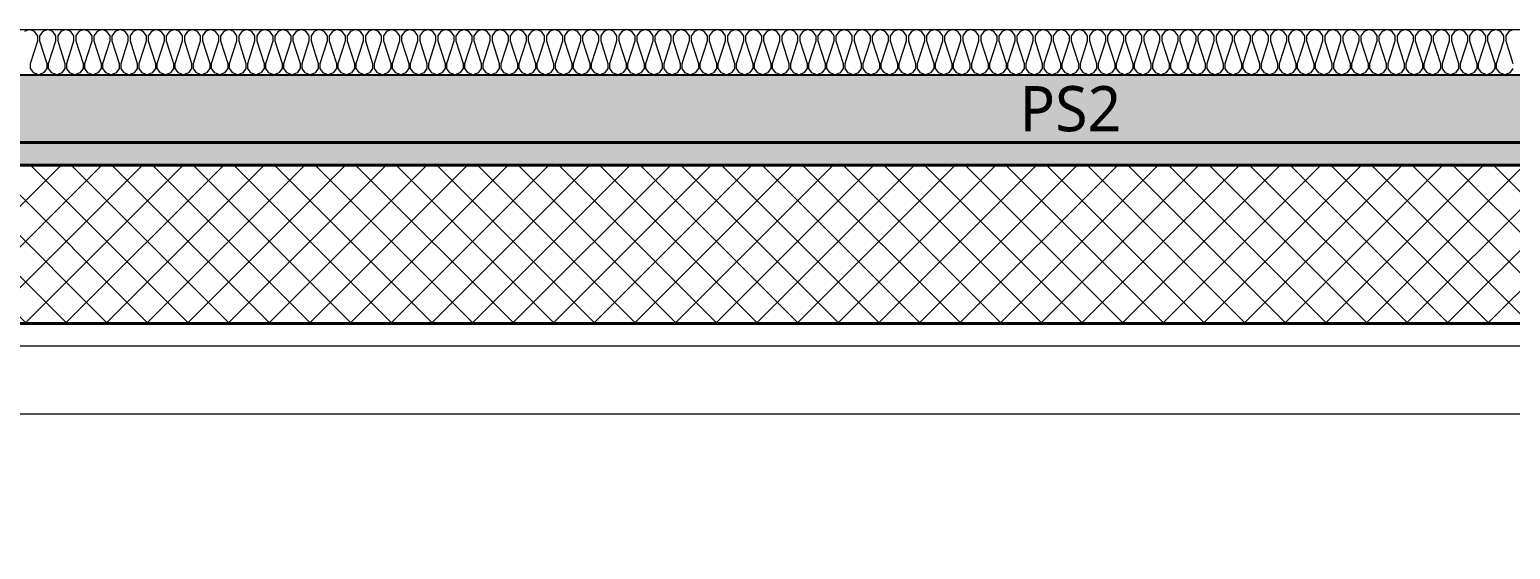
# Model space of a CAD drawing. Header units: millimetres. Extents: x 0 to 420000, y 0 to 297000.
# Drawn here: x 192213 to 195485, y 167200 to 168350 of the extents above; entities that cross this region are included whole.
import ezdxf
from ezdxf.enums import TextEntityAlignment as Align

# ---------------------------------------------------------------- set-up
doc = ezdxf.new("R2010")
doc.units = ezdxf.units.MM
doc.linetypes.add('CEN', pattern=[62, 60, -1, 0, -1])
for name, color, linetype, lineweight in [('A-AXIS-LINE', 1, 'CEN', 15), ('A-CONC-LIN1', 2, 'Continuous', 40), ('A-CONC-LIN2', 7, 'Continuous', 25), ('A-XXXX-INSL1', 15, 'Continuous', 18), ('A-XXXX-INSL2', 8, 'Continuous', 18)]:
    doc.layers.add(name, color=color, linetype=linetype, lineweight=lineweight)
doc.layers.add('A-CONC-SOLD', color=253, linetype='CEN')
doc.layers.add('A-XXXX-NPLT', color=144, linetype='Continuous', lineweight=15, plot=False)
doc.styles.add('맑은고딕', font='')
doc.styles.get('맑은고딕').set_extended_font_data('Malgun Gothic')

# ---------------------------------------------------------------- blocks, each defined once
blk = doc.blocks.new('axis(220316)')
at = {"layer": 'A-AXIS-LINE', "ltscale": 1000}
blk.add_line((4631788.1, -432118.7), (4955413.1, -432118.7), dxfattribs=at)
blk = doc.blocks.new('PS2(횡)')
at = {"layer": 'A-CONC-SOLD'}
h = blk.add_hatch(color=256, dxfattribs=at)
h.dxf.hatch_style = 1
h.paths.add_polyline_path([(1020, 0), (1020, -290), (1700, -290), (1937.4, -150), (9062.6, -150), (9300, -290), (9980, -290), (9980, 0)])
h = blk.add_hatch(color=256, dxfattribs=at)
h.dxf.hatch_style = 1
h.paths.add_polyline_path([(9980, -290), (9980, -350), (9280, -350), (9030, -200), (1970, -200), (1720, -350), (1020, -350), (1020, -290), (1700, -290), (1937.4, -150), (9062.6, -150), (9300, -290)])
at = {"layer": 'A-XXXX-INSL2'}
h = blk.add_hatch(dxfattribs=at)
h.set_pattern_fill('ANSI37', color=256, scale=20)
h.set_pattern_definition([(45, (-244012.5, -188500), (-44.90128, 44.90128), []), (135, (-244012.5, -188500), (-44.90128, -44.90128), [])])
h.paths.add_polyline_path([(1100, -550), (9900, -550), (9900, -350), (9280, -350), (9030, -200), (1970, -200), (1720, -350), (1100, -350)])
at = {"layer": 'A-CONC-LIN1', "color": 2}
blk.add_line((1320, -550), (9680, -550), dxfattribs=at)
blk.add_lwpolyline([(9980, -290), (9980, -350), (9280, -350), (9030, -200), (1970, -200), (1720, -350), (1020, -350), (1020, -290), (1700, -290), (1937.4, -150), (9062.6, -150), (9300, -290)], close=True, dxfattribs=at)
at = {"layer": 'A-CONC-LIN2'}
blk.add_line((1020, 0), (9980, 0), dxfattribs=at)
at = {"layer": 'A-XXXX-NPLT', "style": '맑은고딕'}
blk.add_text('PS2', height=100, dxfattribs=at).set_placement((5500, -75), align=Align.MIDDLE)
blk = doc.blocks.new('횡지하층')
at = {"layer": 'A-XXXX-INSL1'}
blk.add_lwpolyline([(4811450.6, -237961.1), (4802750.6, -237961.1), (4802750.6, -238411.1), (4802197, -238411.1), (4802117, -237831.1), (4801084.1, -237831.1), (4801004.1, -238411.1), (4800450.6, -238411.1), (4800450.6, -237961.1), (4791750.6, -237961.1)], dxfattribs=at)
at = {"layer": 'A-XXXX-INSL2'}
blk.add_line((4757100.4, -237261.1), (4890100.5, -237261.1), dxfattribs=at)
for points in [[(4797080.6, -237261.1), (4797069.6, -237265.1), (4797062.6, -237275.1), (4797062.6, -237286.1), (4797078.6, -237336.1)], [(4797078.6, -237347.1), (4797071.6, -237357.1), (4797060.6, -237361.1), (4797049.6, -237357.1), (4797042.6, -237347.1), (4797042.6, -237336.1), (4797058.6, -237286.1), (4797058.6, -237275.1), (4797051.6, -237265.1), (4797040.6, -237261.1), (4797029.6, -237265.1), (4797022.6, -237275.1), (4797022.6, -237286.1), (4797038.6, -237336.1), (4797038.6, -237347.1), (4797031.6, -237357.1), (4797020.6, -237361.1), (4797009.6, -237357.1), (4797002.6, -237347.1), (4797002.6, -237336.1), (4797018.6, -237286.1), (4797018.6, -237275.1), (4797011.6, -237265.1), (4797000.6, -237261.1), (4796989.6, -237265.1), (4796982.6, -237275.1), (4796982.6, -237286.1), (4796998.6, -237336.1), (4796998.6, -237347.1), (4796991.6, -237357.1), (4796980.6, -237361.1), (4796969.6, -237357.1), (4796962.6, -237347.1), (4796962.6, -237336.1), (4796978.6, -237286.1), (4796978.6, -237275.1), (4796971.6, -237265.1), (4796960.6, -237261.1), (4796949.6, -237265.1), (4796942.6, -237275.1), (4796942.6, -237286.1), (4796958.6, -237336.1), (4796958.6, -237347.1), (4796951.6, -237357.1), (4796940.6, -237361.1), (4796929.6, -237357.1), (4796922.6, -237347.1), (4796922.6, -237336.1), (4796938.6, -237286.1), (4796938.6, -237275.1), (4796931.6, -237265.1), (4796920.6, -237261.1), (4796909.6, -237265.1), (4796902.6, -237275.1), (4796902.6, -237286.1), (4796918.6, -237336.1), (4796918.6, -237347.1), (4796911.6, -237357.1), (4796900.6, -237361.1), (4796889.6, -237357.1), (4796882.6, -237347.1), (4796882.6, -237336.1), (4796898.6, -237286.1), (4796898.6, -237275.1), (4796891.6, -237265.1), (4796880.6, -237261.1), (4796869.6, -237265.1), (4796862.6, -237275.1), (4796862.6, -237286.1), (4796878.6, -237336.1), (4796878.6, -237347.1), (4796871.6, -237357.1), (4796860.6, -237361.1), (4796849.6, -237357.1), (4796842.6, -237347.1), (4796842.6, -237336.1), (4796858.6, -237286.1), (4796858.6, -237275.1), (4796851.6, -237265.1), (4796840.6, -237261.1), (4796829.6, -237265.1), (4796822.6, -237275.1), (4796822.6, -237286.1), (4796838.6, -237336.1), (4796838.6, -237347.1), (4796831.6, -237357.1), (4796820.6, -237361.1), (4796809.6, -237357.1), (4796802.6, -237347.1), (4796802.6, -237336.1), (4796818.6, -237286.1), (4796818.6, -237275.1), (4796811.6, -237265.1), (4796800.6, -237261.1), (4796789.6, -237265.1), (4796782.6, -237275.1), (4796782.6, -237286.1), (4796798.6, -237336.1), (4796798.6, -237347.1), (4796791.6, -237357.1), (4796780.6, -237361.1), (4796769.6, -237357.1), (4796762.6, -237347.1), (4796762.6, -237336.1), (4796778.6, -237286.1), (4796778.6, -237275.1), (4796771.6, -237265.1), (4796760.6, -237261.1), (4796749.6, -237265.1), (4796742.6, -237275.1), (4796742.6, -237286.1), (4796758.6, -237336.1), (4796758.6, -237347.1), (4796751.6, -237357.1), (4796740.6, -237361.1), (4796729.6, -237357.1), (4796722.6, -237347.1), (4796722.6, -237336.1), (4796738.6, -237286.1), (4796738.6, -237275.1), (4796731.6, -237265.1), (4796720.6, -237261.1), (4796709.6, -237265.1), (4796702.6, -237275.1), (4796702.6, -237286.1), (4796718.6, -237336.1), (4796718.6, -237347.1), (4796711.6, -237357.1), (4796700.6, -237361.1), (4796689.6, -237357.1), (4796682.6, -237347.1), (4796682.6, -237336.1), (4796698.6, -237286.1), (4796698.6, -237275.1), (4796691.6, -237265.1), (4796680.6, -237261.1), (4796669.6, -237265.1), (4796662.6, -237275.1), (4796662.6, -237286.1), (4796678.6, -237336.1), (4796678.6, -237347.1), (4796671.6, -237357.1), (4796660.6, -237361.1), (4796649.6, -237357.1), (4796642.6, -237347.1), (4796642.6, -237336.1), (4796658.6, -237286.1), (4796658.6, -237275.1), (4796651.6, -237265.1), (4796640.6, -237261.1), (4796629.6, -237265.1), (4796622.6, -237275.1), (4796622.6, -237286.1), (4796638.6, -237336.1), (4796638.6, -237347.1), (4796631.6, -237357.1), (4796620.6, -237361.1), (4796609.6, -237357.1), (4796602.6, -237347.1), (4796602.6, -237336.1), (4796618.6, -237286.1), (4796618.6, -237275.1), (4796611.6, -237265.1), (4796600.6, -237261.1), (4796589.6, -237265.1), (4796582.6, -237275.1), (4796582.6, -237286.1), (4796598.6, -237336.1), (4796598.6, -237347.1), (4796591.6, -237357.1), (4796580.6, -237361.1), (4796569.6, -237357.1), (4796562.6, -237347.1), (4796562.6, -237336.1), (4796578.6, -237286.1), (4796578.6, -237275.1), (4796571.6, -237265.1), (4796560.6, -237261.1), (4796549.6, -237265.1), (4796542.6, -237275.1), (4796542.6, -237286.1), (4796558.6, -237336.1), (4796558.6, -237347.1), (4796551.6, -237357.1), (4796540.6, -237361.1), (4796529.6, -237357.1), (4796522.6, -237347.1), (4796522.6, -237336.1), (4796538.6, -237286.1), (4796538.6, -237275.1), (4796531.6, -237265.1), (4796520.6, -237261.1), (4796509.6, -237265.1), (4796502.6, -237275.1), (4796502.6, -237286.1), (4796518.6, -237336.1), (4796518.6, -237347.1), (4796511.6, -237357.1), (4796500.6, -237361.1), (4796489.6, -237357.1), (4796482.6, -237347.1), (4796482.6, -237336.1), (4796498.6, -237286.1), (4796498.6, -237275.1), (4796491.6, -237265.1), (4796480.6, -237261.1), (4796469.6, -237265.1), (4796462.6, -237275.1), (4796462.6, -237286.1), (4796478.6, -237336.1), (4796478.6, -237347.1), (4796471.6, -237357.1), (4796460.6, -237361.1), (4796449.6, -237357.1), (4796442.6, -237347.1), (4796442.6, -237336.1), (4796458.6, -237286.1), (4796458.6, -237275.1), (4796451.6, -237265.1), (4796440.6, -237261.1), (4796429.6, -237265.1), (4796422.6, -237275.1), (4796422.6, -237286.1), (4796438.6, -237336.1), (4796438.6, -237347.1), (4796431.6, -237357.1), (4796420.6, -237361.1), (4796409.6, -237357.1), (4796402.6, -237347.1), (4796402.6, -237336.1), (4796418.6, -237286.1), (4796418.6, -237275.1), (4796411.6, -237265.1), (4796400.6, -237261.1), (4796389.6, -237265.1), (4796382.6, -237275.1), (4796382.6, -237286.1), (4796398.6, -237336.1), (4796398.6, -237347.1), (4796391.6, -237357.1), (4796380.6, -237361.1), (4796369.6, -237357.1), (4796362.6, -237347.1), (4796362.6, -237336.1), (4796378.6, -237286.1), (4796378.6, -237275.1), (4796371.6, -237265.1), (4796360.6, -237261.1), (4796349.6, -237265.1), (4796342.6, -237275.1), (4796342.6, -237286.1), (4796358.6, -237336.1), (4796358.6, -237347.1), (4796351.6, -237357.1), (4796340.6, -237361.1), (4796329.6, -237357.1), (4796322.6, -237347.1), (4796322.6, -237336.1), (4796338.6, -237286.1), (4796338.6, -237275.1), (4796331.6, -237265.1), (4796320.6, -237261.1), (4796309.6, -237265.1), (4796302.6, -237275.1), (4796302.6, -237286.1), (4796318.6, -237336.1), (4796318.6, -237347.1), (4796311.6, -237357.1), (4796300.6, -237361.1), (4796289.6, -237357.1), (4796282.6, -237347.1), (4796282.6, -237336.1), (4796298.6, -237286.1), (4796298.6, -237275.1), (4796291.6, -237265.1), (4796280.6, -237261.1), (4796269.6, -237265.1), (4796262.6, -237275.1), (4796262.6, -237286.1), (4796278.6, -237336.1), (4796278.6, -237347.1), (4796271.6, -237357.1), (4796260.6, -237361.1), (4796249.6, -237357.1), (4796242.6, -237347.1), (4796242.6, -237336.1), (4796258.6, -237286.1), (4796258.6, -237275.1), (4796251.6, -237265.1), (4796240.6, -237261.1), (4796229.6, -237265.1), (4796222.6, -237275.1), (4796222.6, -237286.1), (4796238.6, -237336.1), (4796238.6, -237347.1), (4796231.6, -237357.1), (4796220.6, -237361.1), (4796209.6, -237357.1), (4796202.6, -237347.1), (4796202.6, -237336.1), (4796218.6, -237286.1), (4796218.6, -237275.1), (4796211.6, -237265.1), (4796200.6, -237261.1), (4796189.6, -237265.1), (4796182.6, -237275.1), (4796182.6, -237286.1), (4796198.6, -237336.1), (4796198.6, -237347.1), (4796191.6, -237357.1), (4796180.6, -237361.1), (4796169.6, -237357.1), (4796162.6, -237347.1), (4796162.6, -237336.1), (4796178.6, -237286.1), (4796178.6, -237275.1), (4796171.6, -237265.1), (4796160.6, -237261.1), (4796149.6, -237265.1), (4796142.6, -237275.1), (4796142.6, -237286.1), (4796158.6, -237336.1), (4796158.6, -237347.1), (4796151.6, -237357.1), (4796140.6, -237361.1), (4796129.6, -237357.1), (4796122.6, -237347.1), (4796122.6, -237336.1), (4796138.6, -237286.1), (4796138.6, -237275.1), (4796131.6, -237265.1), (4796120.6, -237261.1), (4796109.6, -237265.1), (4796102.6, -237275.1), (4796102.6, -237286.1), (4796118.6, -237336.1), (4796118.6, -237347.1), (4796111.6, -237357.1), (4796100.6, -237361.1), (4796089.6, -237357.1), (4796082.6, -237347.1), (4796082.6, -237336.1), (4796098.6, -237286.1), (4796098.6, -237275.1), (4796091.6, -237265.1), (4796080.6, -237261.1), (4796069.6, -237265.1), (4796062.6, -237275.1), (4796062.6, -237286.1), (4796078.6, -237336.1), (4796078.6, -237347.1), (4796071.6, -237357.1), (4796060.6, -237361.1), (4796049.6, -237357.1), (4796042.6, -237347.1), (4796042.6, -237336.1), (4796058.6, -237286.1), (4796058.6, -237275.1), (4796051.6, -237265.1), (4796040.6, -237261.1), (4796029.6, -237265.1), (4796022.6, -237275.1), (4796022.6, -237286.1), (4796038.6, -237336.1), (4796038.6, -237347.1), (4796031.6, -237357.1), (4796020.6, -237361.1), (4796009.6, -237357.1), (4796002.6, -237347.1), (4796002.6, -237336.1), (4796018.6, -237286.1), (4796018.6, -237275.1), (4796011.6, -237265.1), (4796000.6, -237261.1), (4795989.6, -237265.1), (4795982.6, -237275.1), (4795982.6, -237286.1), (4795998.6, -237336.1), (4795998.6, -237347.1), (4795991.6, -237357.1), (4795980.6, -237361.1), (4795969.6, -237357.1), (4795962.6, -237347.1), (4795962.6, -237336.1), (4795978.6, -237286.1), (4795978.6, -237275.1), (4795971.6, -237265.1), (4795960.6, -237261.1), (4795949.6, -237265.1), (4795942.6, -237275.1), (4795942.6, -237286.1), (4795958.6, -237336.1), (4795958.6, -237347.1), (4795951.6, -237357.1), (4795940.6, -237361.1), (4795929.6, -237357.1), (4795922.6, -237347.1), (4795922.6, -237336.1), (4795938.6, -237286.1), (4795938.6, -237275.1), (4795931.6, -237265.1), (4795920.6, -237261.1), (4795909.6, -237265.1), (4795902.6, -237275.1), (4795902.6, -237286.1), (4795918.6, -237336.1), (4795918.6, -237347.1), (4795911.6, -237357.1), (4795900.6, -237361.1), (4795889.6, -237357.1), (4795882.6, -237347.1), (4795882.6, -237336.1), (4795898.6, -237286.1), (4795898.6, -237275.1), (4795891.6, -237265.1), (4795880.6, -237261.1), (4795869.6, -237265.1), (4795862.6, -237275.1), (4795862.6, -237286.1), (4795878.6, -237336.1), (4795878.6, -237347.1), (4795871.6, -237357.1), (4795860.6, -237361.1), (4795849.6, -237357.1), (4795842.6, -237347.1), (4795842.6, -237336.1), (4795858.6, -237286.1), (4795858.6, -237275.1), (4795851.6, -237265.1), (4795840.6, -237261.1), (4795829.6, -237265.1), (4795822.6, -237275.1), (4795822.6, -237286.1), (4795838.6, -237336.1), (4795838.6, -237347.1), (4795831.6, -237357.1), (4795820.6, -237361.1), (4795809.6, -237357.1), (4795802.6, -237347.1), (4795802.6, -237336.1), (4795818.6, -237286.1), (4795818.6, -237275.1), (4795811.6, -237265.1), (4795800.6, -237261.1), (4795789.6, -237265.1), (4795782.6, -237275.1), (4795782.6, -237286.1), (4795798.6, -237336.1), (4795798.6, -237347.1), (4795791.6, -237357.1), (4795780.6, -237361.1), (4795769.6, -237357.1), (4795762.6, -237347.1), (4795762.6, -237336.1), (4795778.6, -237286.1), (4795778.6, -237275.1), (4795771.6, -237265.1), (4795760.6, -237261.1), (4795749.6, -237265.1), (4795742.6, -237275.1), (4795742.6, -237286.1), (4795758.6, -237336.1), (4795758.6, -237347.1), (4795751.6, -237357.1), (4795740.6, -237361.1), (4795729.6, -237357.1), (4795722.6, -237347.1), (4795722.6, -237336.1), (4795738.6, -237286.1), (4795738.6, -237275.1), (4795731.6, -237265.1), (4795720.6, -237261.1), (4795709.6, -237265.1), (4795702.6, -237275.1), (4795702.6, -237286.1), (4795718.6, -237336.1), (4795718.6, -237347.1), (4795711.6, -237357.1), (4795700.6, -237361.1), (4795689.6, -237357.1), (4795682.6, -237347.1), (4795682.6, -237336.1), (4795698.6, -237286.1), (4795698.6, -237275.1), (4795691.6, -237265.1), (4795680.6, -237261.1), (4795669.6, -237265.1), (4795662.6, -237275.1), (4795662.6, -237286.1), (4795678.6, -237336.1), (4795678.6, -237347.1), (4795671.6, -237357.1), (4795660.6, -237361.1), (4795649.6, -237357.1), (4795642.6, -237347.1), (4795642.6, -237336.1), (4795658.6, -237286.1), (4795658.6, -237275.1), (4795651.6, -237265.1), (4795640.6, -237261.1), (4795629.6, -237265.1), (4795622.6, -237275.1), (4795622.6, -237286.1), (4795638.6, -237336.1), (4795638.6, -237347.1), (4795631.6, -237357.1), (4795620.6, -237361.1), (4795609.6, -237357.1), (4795602.6, -237347.1), (4795602.6, -237336.1), (4795618.6, -237286.1), (4795618.6, -237275.1), (4795611.6, -237265.1), (4795600.6, -237261.1), (4795589.6, -237265.1), (4795582.6, -237275.1), (4795582.6, -237286.1), (4795598.6, -237336.1), (4795598.6, -237347.1), (4795591.6, -237357.1), (4795580.6, -237361.1), (4795569.6, -237357.1), (4795562.6, -237347.1), (4795562.6, -237336.1), (4795578.6, -237286.1), (4795578.6, -237275.1), (4795571.6, -237265.1), (4795560.6, -237261.1), (4795549.6, -237265.1), (4795542.6, -237275.1), (4795542.6, -237286.1), (4795558.6, -237336.1), (4795558.6, -237347.1), (4795551.6, -237357.1), (4795540.6, -237361.1), (4795529.6, -237357.1), (4795522.6, -237347.1), (4795522.6, -237336.1), (4795538.6, -237286.1), (4795538.6, -237275.1), (4795531.6, -237265.1), (4795520.6, -237261.1), (4795509.6, -237265.1), (4795502.6, -237275.1), (4795502.6, -237286.1), (4795518.6, -237336.1), (4795518.6, -237347.1), (4795511.6, -237357.1), (4795500.6, -237361.1), (4795489.6, -237357.1), (4795482.6, -237347.1), (4795482.6, -237336.1), (4795498.6, -237286.1), (4795498.6, -237275.1), (4795491.6, -237265.1), (4795480.6, -237261.1), (4795469.6, -237265.1), (4795462.6, -237275.1), (4795462.6, -237286.1), (4795478.6, -237336.1), (4795478.6, -237347.1), (4795471.6, -237357.1), (4795460.6, -237361.1), (4795449.6, -237357.1), (4795442.6, -237347.1), (4795442.6, -237336.1), (4795458.6, -237286.1), (4795458.6, -237275.1), (4795451.6, -237265.1), (4795440.6, -237261.1), (4795429.6, -237265.1), (4795422.6, -237275.1), (4795422.6, -237286.1), (4795438.6, -237336.1), (4795438.6, -237347.1), (4795431.6, -237357.1), (4795420.6, -237361.1), (4795409.6, -237357.1), (4795402.6, -237347.1), (4795402.6, -237336.1), (4795418.6, -237286.1), (4795418.6, -237275.1), (4795411.6, -237265.1), (4795400.6, -237261.1), (4795389.6, -237265.1), (4795382.6, -237275.1), (4795382.6, -237286.1), (4795398.6, -237336.1), (4795398.6, -237347.1), (4795391.6, -237357.1), (4795380.6, -237361.1), (4795369.6, -237357.1), (4795362.6, -237347.1), (4795362.6, -237336.1), (4795378.6, -237286.1), (4795378.6, -237275.1), (4795371.6, -237265.1), (4795360.6, -237261.1), (4795349.6, -237265.1), (4795342.6, -237275.1), (4795342.6, -237286.1), (4795358.6, -237336.1), (4795358.6, -237347.1), (4795351.6, -237357.1), (4795340.6, -237361.1), (4795329.6, -237357.1), (4795322.6, -237347.1), (4795322.6, -237336.1), (4795338.6, -237286.1), (4795338.6, -237275.1), (4795331.6, -237265.1), (4795320.6, -237261.1), (4795309.6, -237265.1), (4795302.6, -237275.1), (4795302.6, -237286.1), (4795318.6, -237336.1), (4795318.6, -237347.1), (4795311.6, -237357.1), (4795300.6, -237361.1), (4795289.6, -237357.1), (4795282.6, -237347.1), (4795282.6, -237336.1), (4795298.6, -237286.1), (4795298.6, -237275.1), (4795291.6, -237265.1), (4795280.6, -237261.1), (4795269.6, -237265.1), (4795262.6, -237275.1), (4795262.6, -237286.1), (4795278.6, -237336.1), (4795278.6, -237347.1), (4795271.6, -237357.1), (4795260.6, -237361.1), (4795249.6, -237357.1), (4795242.6, -237347.1), (4795242.6, -237336.1), (4795258.6, -237286.1), (4795258.6, -237275.1), (4795251.6, -237265.1), (4795240.6, -237261.1), (4795229.6, -237265.1), (4795222.6, -237275.1), (4795222.6, -237286.1), (4795238.6, -237336.1), (4795238.6, -237347.1), (4795231.6, -237357.1), (4795220.6, -237361.1), (4795209.6, -237357.1), (4795202.6, -237347.1), (4795202.6, -237336.1), (4795218.6, -237286.1), (4795218.6, -237275.1), (4795211.6, -237265.1), (4795200.6, -237261.1), (4795189.6, -237265.1), (4795182.6, -237275.1), (4795182.6, -237286.1), (4795198.6, -237336.1), (4795198.6, -237347.1), (4795191.6, -237357.1), (4795180.6, -237361.1), (4795169.6, -237357.1), (4795162.6, -237347.1), (4795162.6, -237336.1), (4795178.6, -237286.1), (4795178.6, -237275.1), (4795171.6, -237265.1), (4795160.6, -237261.1), (4795149.6, -237265.1), (4795142.6, -237275.1), (4795142.6, -237286.1), (4795158.6, -237336.1), (4795158.6, -237347.1), (4795151.6, -237357.1), (4795140.6, -237361.1), (4795129.6, -237357.1), (4795122.6, -237347.1), (4795122.6, -237336.1), (4795138.6, -237286.1), (4795138.6, -237275.1), (4795131.6, -237265.1), (4795120.6, -237261.1), (4795109.6, -237265.1), (4795102.6, -237275.1), (4795102.6, -237286.1), (4795118.6, -237336.1), (4795118.6, -237347.1), (4795111.6, -237357.1), (4795100.6, -237361.1), (4795089.6, -237357.1), (4795082.6, -237347.1), (4795082.6, -237336.1), (4795098.6, -237286.1), (4795098.6, -237275.1), (4795091.6, -237265.1), (4795080.6, -237261.1), (4795069.6, -237265.1), (4795062.6, -237275.1), (4795062.6, -237286.1), (4795078.6, -237336.1), (4795078.6, -237347.1), (4795071.6, -237357.1), (4795060.6, -237361.1), (4795049.6, -237357.1), (4795042.6, -237347.1), (4795042.6, -237336.1), (4795058.6, -237286.1), (4795058.6, -237275.1), (4795051.6, -237265.1), (4795040.6, -237261.1), (4795029.6, -237265.1), (4795022.6, -237275.1), (4795022.6, -237286.1), (4795038.6, -237336.1), (4795038.6, -237347.1), (4795031.6, -237357.1), (4795020.6, -237361.1), (4795009.6, -237357.1), (4795002.6, -237347.1), (4795002.6, -237336.1), (4795018.6, -237286.1), (4795018.6, -237275.1), (4795011.6, -237265.1), (4795000.6, -237261.1), (4794989.6, -237265.1), (4794982.6, -237275.1), (4794982.6, -237286.1), (4794998.6, -237336.1), (4794998.6, -237347.1), (4794991.6, -237357.1), (4794980.6, -237361.1), (4794969.6, -237357.1), (4794962.6, -237347.1), (4794962.6, -237336.1), (4794978.6, -237286.1), (4794978.6, -237275.1), (4794971.6, -237265.1), (4794960.6, -237261.1), (4794949.6, -237265.1), (4794942.6, -237275.1), (4794942.6, -237286.1), (4794958.6, -237336.1), (4794958.6, -237347.1), (4794951.6, -237357.1), (4794940.6, -237361.1), (4794929.6, -237357.1), (4794922.6, -237347.1), (4794922.6, -237336.1), (4794938.6, -237286.1), (4794938.6, -237275.1), (4794931.6, -237265.1), (4794920.6, -237261.1), (4794909.6, -237265.1), (4794902.6, -237275.1), (4794902.6, -237286.1), (4794918.6, -237336.1), (4794918.6, -237347.1), (4794911.6, -237357.1), (4794900.6, -237361.1), (4794889.6, -237357.1), (4794882.6, -237347.1), (4794882.6, -237336.1), (4794898.6, -237286.1), (4794898.6, -237275.1), (4794891.6, -237265.1), (4794880.6, -237261.1), (4794869.6, -237265.1), (4794862.6, -237275.1), (4794862.6, -237286.1), (4794878.6, -237336.1), (4794878.6, -237347.1), (4794871.6, -237357.1), (4794860.6, -237361.1), (4794849.6, -237357.1), (4794842.6, -237347.1), (4794842.6, -237336.1), (4794858.6, -237286.1), (4794858.6, -237275.1), (4794851.6, -237265.1), (4794840.6, -237261.1), (4794829.6, -237265.1), (4794822.6, -237275.1), (4794822.6, -237286.1), (4794838.6, -237336.1), (4794838.6, -237347.1), (4794831.6, -237357.1), (4794820.6, -237361.1), (4794809.6, -237357.1), (4794802.6, -237347.1), (4794802.6, -237336.1), (4794818.6, -237286.1), (4794818.6, -237275.1), (4794811.6, -237265.1), (4794800.6, -237261.1), (4794789.6, -237265.1), (4794782.6, -237275.1), (4794782.6, -237286.1), (4794798.6, -237336.1), (4794798.6, -237347.1), (4794791.6, -237357.1), (4794780.6, -237361.1), (4794769.6, -237357.1), (4794762.6, -237347.1), (4794762.6, -237336.1), (4794778.6, -237286.1), (4794778.6, -237275.1), (4794771.6, -237265.1), (4794760.6, -237261.1), (4794749.6, -237265.1), (4794742.6, -237275.1), (4794742.6, -237286.1), (4794758.6, -237336.1), (4794758.6, -237347.1), (4794751.6, -237357.1), (4794740.6, -237361.1), (4794729.6, -237357.1), (4794722.6, -237347.1), (4794722.6, -237336.1), (4794738.6, -237286.1), (4794738.6, -237275.1), (4794731.6, -237265.1), (4794720.6, -237261.1), (4794709.6, -237265.1), (4794702.6, -237275.1), (4794702.6, -237286.1), (4794718.6, -237336.1), (4794718.6, -237347.1), (4794711.6, -237357.1), (4794700.6, -237361.1), (4794689.6, -237357.1), (4794682.6, -237347.1), (4794682.6, -237336.1), (4794698.6, -237286.1), (4794698.6, -237275.1), (4794691.6, -237265.1), (4794680.6, -237261.1), (4794669.6, -237265.1), (4794662.6, -237275.1), (4794662.6, -237286.1), (4794678.6, -237336.1), (4794678.6, -237347.1), (4794671.6, -237357.1), (4794660.6, -237361.1), (4794649.6, -237357.1), (4794642.6, -237347.1), (4794642.6, -237336.1), (4794658.6, -237286.1), (4794658.6, -237275.1), (4794651.6, -237265.1), (4794640.6, -237261.1), (4794629.6, -237265.1), (4794622.6, -237275.1), (4794622.6, -237286.1), (4794638.6, -237336.1), (4794638.6, -237347.1), (4794631.6, -237357.1), (4794620.6, -237361.1), (4794609.6, -237357.1), (4794602.6, -237347.1), (4794602.6, -237336.1), (4794618.6, -237286.1), (4794618.6, -237275.1), (4794611.6, -237265.1), (4794600.6, -237261.1), (4794589.6, -237265.1), (4794582.6, -237275.1), (4794582.6, -237286.1), (4794598.6, -237336.1), (4794598.6, -237347.1), (4794591.6, -237357.1), (4794580.6, -237361.1), (4794569.6, -237357.1), (4794562.6, -237347.1), (4794562.6, -237336.1), (4794578.6, -237286.1), (4794578.6, -237275.1), (4794571.6, -237265.1), (4794560.6, -237261.1), (4794549.6, -237265.1), (4794542.6, -237275.1), (4794542.6, -237286.1), (4794558.6, -237336.1), (4794558.6, -237347.1), (4794551.6, -237357.1), (4794540.6, -237361.1), (4794529.6, -237357.1), (4794522.6, -237347.1), (4794522.6, -237336.1), (4794538.6, -237286.1), (4794538.6, -237275.1), (4794531.6, -237265.1), (4794520.6, -237261.1), (4794509.6, -237265.1), (4794502.6, -237275.1), (4794502.6, -237286.1), (4794518.6, -237336.1), (4794518.6, -237347.1), (4794511.6, -237357.1), (4794500.6, -237361.1), (4794489.6, -237357.1), (4794482.6, -237347.1), (4794482.6, -237336.1), (4794498.6, -237286.1), (4794498.6, -237275.1), (4794491.6, -237265.1), (4794480.6, -237261.1), (4794469.6, -237265.1), (4794462.6, -237275.1), (4794462.6, -237286.1), (4794478.6, -237336.1), (4794478.6, -237347.1), (4794471.6, -237357.1), (4794460.6, -237361.1), (4794449.6, -237357.1), (4794442.6, -237347.1), (4794442.6, -237336.1), (4794458.6, -237286.1), (4794458.6, -237275.1), (4794451.6, -237265.1), (4794440.6, -237261.1), (4794429.6, -237265.1), (4794422.6, -237275.1), (4794422.6, -237286.1), (4794438.6, -237336.1), (4794438.6, -237347.1), (4794431.6, -237357.1), (4794420.6, -237361.1), (4794409.6, -237357.1), (4794402.6, -237347.1), (4794402.6, -237336.1), (4794418.6, -237286.1), (4794418.6, -237275.1), (4794411.6, -237265.1), (4794400.6, -237261.1), (4794389.6, -237265.1), (4794382.6, -237275.1), (4794382.6, -237286.1), (4794398.6, -237336.1), (4794398.6, -237347.1), (4794391.6, -237357.1), (4794380.6, -237361.1), (4794369.6, -237357.1), (4794362.6, -237347.1), (4794362.6, -237336.1), (4794378.6, -237286.1), (4794378.6, -237275.1), (4794371.6, -237265.1), (4794360.6, -237261.1), (4794349.6, -237265.1), (4794342.6, -237275.1), (4794342.6, -237286.1), (4794358.6, -237336.1), (4794358.6, -237347.1), (4794351.6, -237357.1), (4794340.6, -237361.1), (4794329.6, -237357.1), (4794322.6, -237347.1), (4794322.6, -237336.1), (4794338.6, -237286.1), (4794338.6, -237275.1), (4794331.6, -237265.1), (4794320.6, -237261.1), (4794309.6, -237265.1), (4794302.6, -237275.1), (4794302.6, -237286.1), (4794318.6, -237336.1), (4794318.6, -237347.1), (4794311.6, -237357.1), (4794300.6, -237361.1), (4794289.6, -237357.1), (4794282.6, -237347.1), (4794282.6, -237336.1), (4794298.6, -237286.1), (4794298.6, -237275.1), (4794291.6, -237265.1), (4794280.6, -237261.1), (4794269.6, -237265.1), (4794262.6, -237275.1), (4794262.6, -237286.1), (4794278.6, -237336.1), (4794278.6, -237347.1), (4794271.6, -237357.1), (4794260.6, -237361.1), (4794249.6, -237357.1), (4794242.6, -237347.1), (4794242.6, -237336.1), (4794258.6, -237286.1), (4794258.6, -237275.1), (4794251.6, -237265.1), (4794240.6, -237261.1), (4794229.6, -237265.1), (4794222.6, -237275.1), (4794222.6, -237286.1), (4794238.6, -237336.1), (4794238.6, -237347.1), (4794231.6, -237357.1), (4794220.6, -237361.1), (4794209.6, -237357.1), (4794202.6, -237347.1), (4794202.6, -237336.1), (4794218.6, -237286.1), (4794218.6, -237275.1), (4794211.6, -237265.1), (4794200.6, -237261.1), (4794189.6, -237265.1), (4794182.6, -237275.1), (4794182.6, -237286.1), (4794198.6, -237336.1), (4794198.6, -237347.1), (4794191.6, -237357.1), (4794180.6, -237361.1), (4794169.6, -237357.1), (4794162.6, -237347.1), (4794162.6, -237336.1), (4794178.6, -237286.1), (4794178.6, -237275.1), (4794171.6, -237265.1), (4794160.6, -237261.1), (4794149.6, -237265.1), (4794142.6, -237275.1), (4794142.6, -237286.1), (4794158.6, -237336.1), (4794158.6, -237347.1), (4794151.6, -237357.1), (4794140.6, -237361.1), (4794129.6, -237357.1), (4794122.6, -237347.1), (4794122.6, -237336.1), (4794138.6, -237286.1), (4794138.6, -237275.1), (4794131.6, -237265.1), (4794120.6, -237261.1), (4794109.6, -237265.1), (4794102.6, -237275.1), (4794102.6, -237286.1), (4794118.6, -237336.1), (4794118.6, -237347.1), (4794111.6, -237357.1), (4794100.6, -237361.1), (4794089.6, -237357.1), (4794082.6, -237347.1), (4794082.6, -237336.1), (4794098.6, -237286.1), (4794098.6, -237275.1), (4794091.6, -237265.1), (4794080.6, -237261.1), (4794069.6, -237265.1), (4794062.6, -237275.1), (4794062.6, -237286.1), (4794078.6, -237336.1), (4794078.6, -237347.1), (4794071.6, -237357.1), (4794060.6, -237361.1), (4794049.6, -237357.1), (4794042.6, -237347.1), (4794042.6, -237336.1), (4794058.6, -237286.1), (4794058.6, -237275.1), (4794051.6, -237265.1), (4794040.6, -237261.1), (4794029.6, -237265.1), (4794022.6, -237275.1), (4794022.6, -237286.1), (4794038.6, -237336.1), (4794038.6, -237347.1), (4794031.6, -237357.1), (4794020.6, -237361.1), (4794009.6, -237357.1), (4794002.6, -237347.1), (4794002.6, -237336.1), (4794018.6, -237286.1), (4794018.6, -237275.1), (4794011.6, -237265.1), (4794000.6, -237261.1), (4793989.6, -237265.1), (4793982.6, -237275.1), (4793982.6, -237286.1), (4793998.6, -237336.1), (4793998.6, -237347.1), (4793991.6, -237357.1), (4793980.6, -237361.1), (4793969.6, -237357.1), (4793962.6, -237347.1), (4793962.6, -237336.1), (4793978.6, -237286.1), (4793978.6, -237275.1), (4793971.6, -237265.1), (4793960.6, -237261.1), (4793949.6, -237265.1), (4793942.6, -237275.1), (4793942.6, -237286.1), (4793958.6, -237336.1), (4793958.6, -237347.1), (4793951.6, -237357.1), (4793940.6, -237361.1), (4793929.6, -237357.1), (4793922.6, -237347.1), (4793922.6, -237336.1), (4793938.6, -237286.1), (4793938.6, -237275.1), (4793931.6, -237265.1), (4793920.6, -237261.1), (4793909.6, -237265.1), (4793902.6, -237275.1), (4793902.6, -237286.1), (4793918.6, -237336.1), (4793918.6, -237347.1), (4793911.6, -237357.1), (4793900.6, -237361.1), (4793889.6, -237357.1), (4793882.6, -237347.1), (4793882.6, -237336.1), (4793898.6, -237286.1), (4793898.6, -237275.1), (4793891.6, -237265.1), (4793880.6, -237261.1), (4793869.6, -237265.1), (4793862.6, -237275.1), (4793862.6, -237286.1), (4793878.6, -237336.1), (4793878.6, -237347.1), (4793871.6, -237357.1), (4793860.6, -237361.1), (4793849.6, -237357.1), (4793842.6, -237347.1), (4793842.6, -237336.1), (4793858.6, -237286.1), (4793858.6, -237275.1), (4793851.6, -237265.1), (4793840.6, -237261.1), (4793829.6, -237265.1), (4793822.6, -237275.1), (4793822.6, -237286.1), (4793838.6, -237336.1), (4793838.6, -237347.1), (4793831.6, -237357.1), (4793820.6, -237361.1), (4793809.6, -237357.1), (4793802.6, -237347.1), (4793802.6, -237336.1), (4793818.6, -237286.1), (4793818.6, -237275.1), (4793811.6, -237265.1), (4793800.6, -237261.1), (4793789.6, -237265.1)]]:
    blk.add_lwpolyline(points, dxfattribs=at)
blk.add_blockref('PS2(횡)', (4790600.6, -237361.1))

msp = doc.modelspace()

# ---------------------------------------------------------------- block references
at = {"layer": 'A-AXIS-LINE'}
msp.add_blockref('axis(220316)', (-4581588.1, 599618.7), dxfattribs=at)
at = {"layer": 'A-CONC-LIN1'}
msp.add_blockref('횡지하층', (-4601588.1, 405611.1), dxfattribs=at)

doc.saveas('drawing.dxf')
